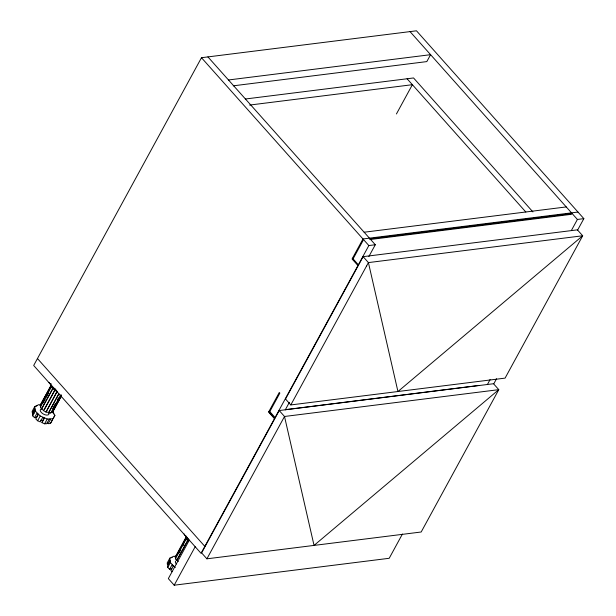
<?xml version="1.0" encoding="UTF-8"?>
<svg xmlns="http://www.w3.org/2000/svg" width="616" height="616" viewBox="0 0 616 616"><rect width="100%" height="100%" fill="white"/><g stroke="black" fill="none" stroke-linecap="round" stroke-linejoin="round"><path stroke-width="0.92" d="M47.07 422.183L48.217 423.646L50.627 419.234L49.188 419.296L46.778 423.708L44.598 423.808L41.973 422.661L43.882 417.964M577.415 230.438L583.852 218.642L416.478 30.8L201.478 57.712L33.68 365.481L201.047 553.322L368.853 245.553L375.298 244.745L207.931 56.903M40.548 404.982L38.847 404.612L34.758 406.568L32.148 411.357L32.355 413.036L33.88 413.544M32.355 413.036L34.766 408.624L34.896 409.74L32.486 414.152L32.694 415.838L34.542 417.687L36.721 417.201L38.331 414.252M32.694 415.838L35.305 411.057L34.758 406.568M40.387 407.091L41.588 408.924L52.853 388.273L51.644 386.44L40.387 407.091L40.818 407.23L40.14 405.443L51.398 384.792M40.14 405.443L51.136 385.416M40.571 405.582L51.498 385.539M34.542 417.687L36.945 413.267L38.169 414.491L35.767 418.911L37.607 420.759L40.233 421.906L42.643 417.486L44.383 418.241L41.973 422.661M43.051 403.141L45.284 399.053M46.169 397.42L48.402 393.331M53.13 388.172L41.588 408.924M37.607 420.759L40.217 415.969L35.305 411.057M44.29 409.74L55.101 389.913L57.273 391.383L46.015 412.042L43.567 410.664L55.224 389.274M46.015 412.042L56.895 391.714M60.63 394.964L50.812 412.959L48.556 412.843L58.774 393.747M48.556 412.843L58.813 394.032M52.707 408.57L55.386 403.665M57.611 399.576L58.505 397.936M44.598 423.808L47.209 419.019L53.007 418.772L54.893 415.338L52.822 411.765M50.812 412.959L50.481 412.658L52.106 412.065L61.469 394.887M52.106 412.065L52.437 412.358L61.361 396.003M52.437 412.358L61.215 396.419M48.217 423.646L50.397 423.554L54.893 415.338M396.427 113.968L412.389 84.692L249.634 105.066M175.622 556.571L173.92 556.202L169.831 558.158L167.221 562.947L167.421 564.633L169.831 560.213L169.97 561.33L167.56 565.75L167.76 567.436L169.608 569.276L171.795 568.791M167.76 567.436L170.37 562.647L169.831 558.158M187.118 537.298L175.452 558.689L175.891 558.827L175.206 557.033L186.463 536.382A7.677 3.896 28.6 0 0 189.027 540.193M175.645 557.172L185.901 538.361M177.177 554.477L178.963 551.212M169.608 569.276L172.018 564.864L173.242 566.089M179.01 553.099L180.796 549.826M183.021 545.738L183.915 544.105M186.148 540.009L186.817 538.784M173.396 565.85L170.832 570.501L172.064 571.733M175.452 558.689L176.661 560.522L188.596 539.031M176.661 560.522L188.196 539.762L186.717 538.038L187.149 538.168M189.304 540.14L168.33 578.609L174.205 585.2L389.204 558.288L402.425 534.034M174.205 585.2L195.18 546.731M269.385 412.358L279.872 393.116L279.287 392.461L268.591 412.081L274.459 418.672M352.66 259.629L363.147 240.386L362.555 239.732M279.225 410.549L201.617 552.891L206.899 558.82L421.182 532.001L498.791 389.659L493.508 383.73L279.225 410.549L284.507 416.478L314.045 545.414L498.791 389.659L284.507 416.478L206.899 558.82M363.124 256.664L285.516 399.006L290.806 404.935L505.089 378.116L582.69 235.774L577.408 229.845L363.124 256.664L368.414 262.593L397.944 391.53L582.69 235.774L368.414 262.593L290.806 404.935M285.247 409.917L289.381 402.333M368.869 256.541L375.298 244.745M366.481 266.482L366.697 266.081M487.348 384.615L490.105 379.564M571.425 230.407L577.4 219.45L583.852 218.642M493.793 383.814L496.55 378.755M50.397 423.554L51.105 422.268M51.575 421.413L52.283 420.127M175.206 557.033L175.953 555.817M36.098 406.198L37.114 405.713M171.163 557.796L172.18 557.303M53.53 387.433L53.092 387.295M43.567 410.664L41.865 408.824A4.797 2.433 28.6 0 0 43.112 413.898A4.797 2.433 28.6 0 0 48.964 413.159M51.074 383.522L49.742 383.714A11.997 6.091 28.6 0 1 49.08 382.367M228.482 79.972L430.584 54.678L426.811 61.6L233.287 85.824M245.299 99.014L413.552 77.955L532.917 211.927M364.141 232.224L566.243 206.93M577.977 212.05L362.978 238.962L352.067 258.966L357.942 265.558M370.17 238.777L571.848 213.536M369.808 239.555L571.486 214.314M285.963 409.594L479.079 385.416M52.753 411.003L53.184 411.142M45.969 411.757L48.518 412.566M40.217 415.969L47.209 419.019M40.533 420.15L42.273 420.913M176.938 560.414L178.255 561.576M170.37 562.647L175.291 567.567M410.033 31.608L577.4 219.45M407.099 78.763L525.833 212.02M201.478 57.712L368.853 245.553M352.491 258.196L358.343 264.818M269.793 411.619L275.075 417.548M268.799 411.696L274.674 418.287M37.461 358.55L204.828 546.392M52.876 412.581L53.684 413.967M55.956 389.474A11.997 6.091 28.6 0 1 53.415 387.726M56.872 391.476A7.677 3.896 28.6 0 1 50.974 385.5M55.517 389.766A7.677 3.896 28.6 0 1 51.813 386.009M184.815 535.304A11.997 6.091 28.6 0 1 184.145 533.964M176.345 563.987A4.797 2.433 28.6 0 1 175.637 561.084M188.619 540.933A7.677 3.896 28.6 0 1 186.078 535.989"/></g></svg>
